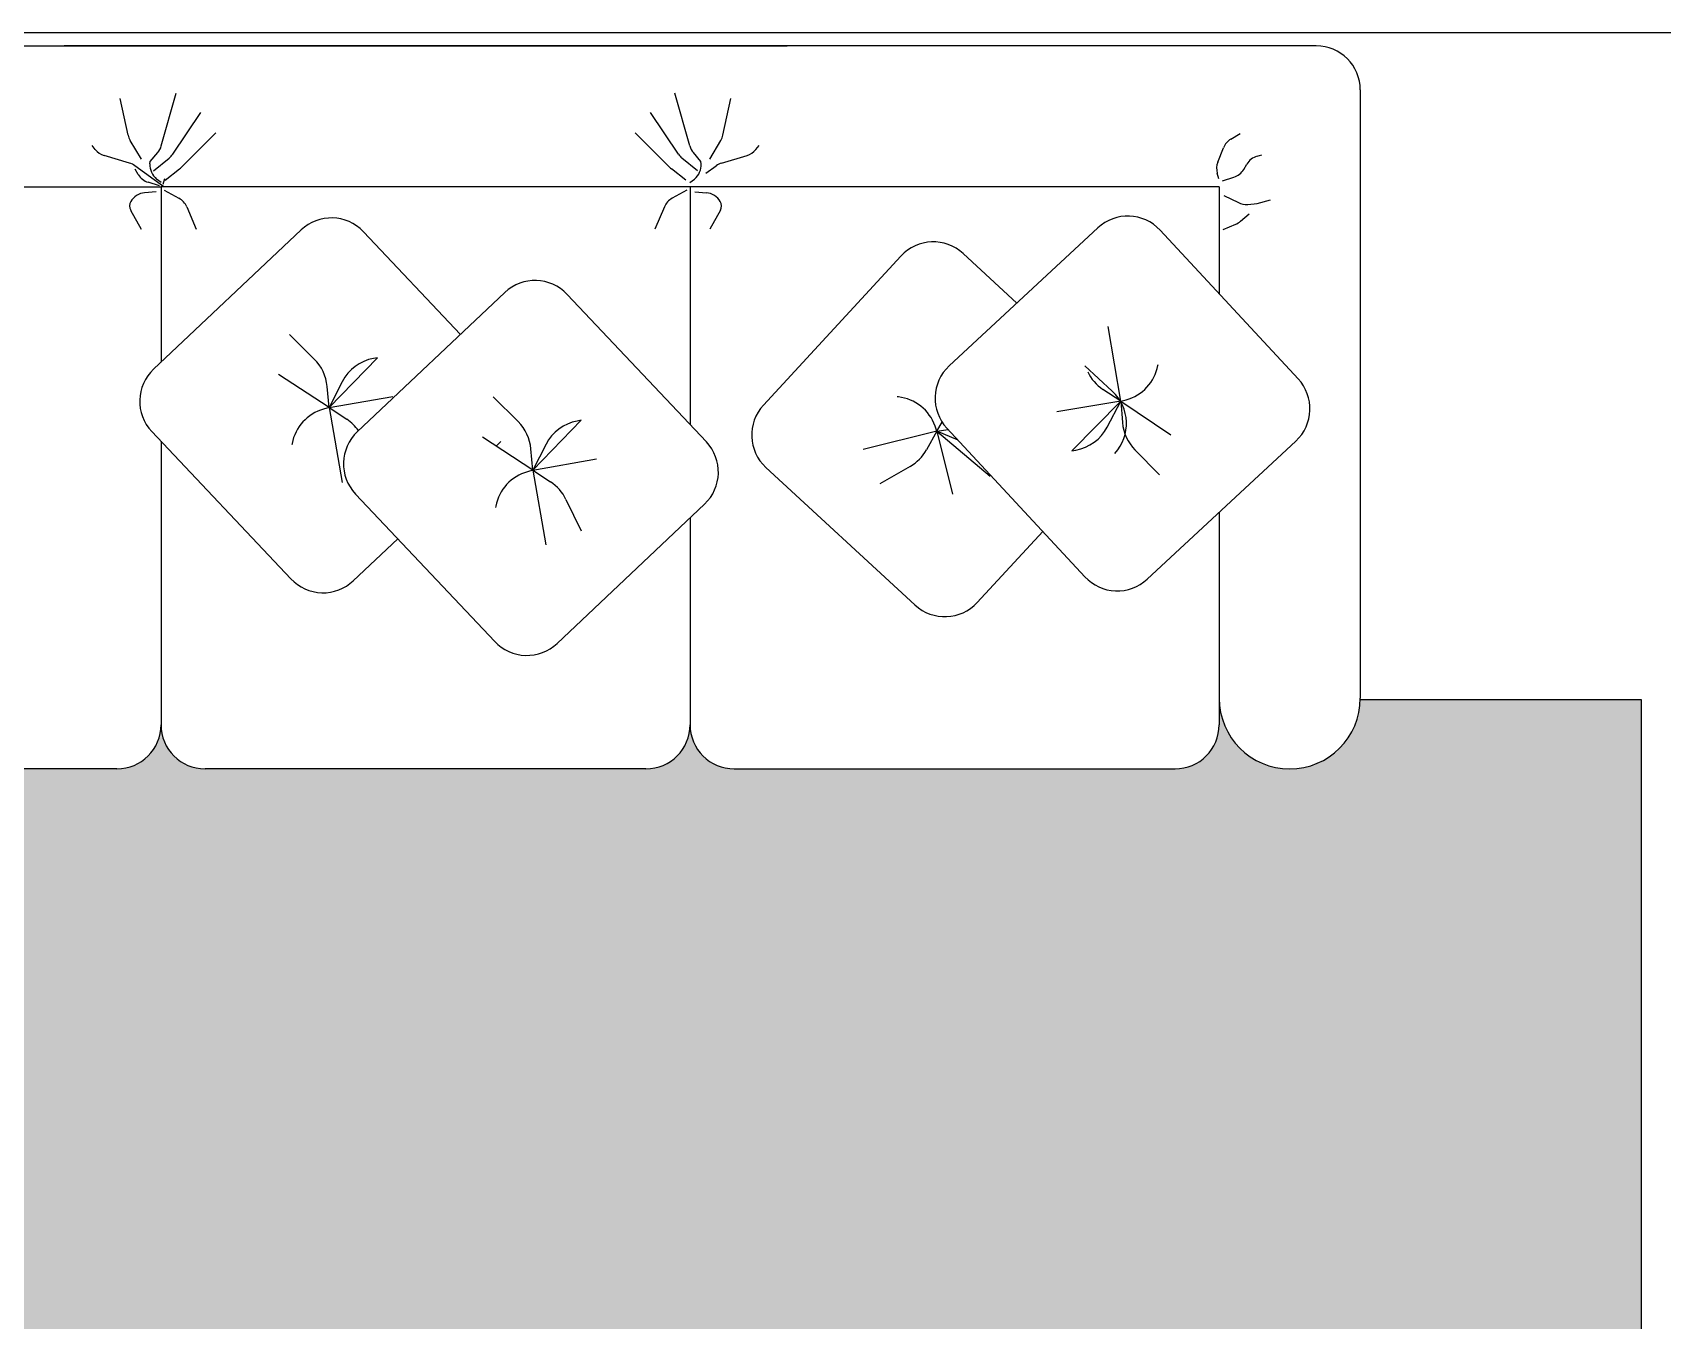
# Model space of a CAD drawing. Header units: millimetres. Extents: x 935 to 1399, y 512 to 900.
# Drawn here: x 1147.761 to 1149.535, y 857.57 to 858.972 of the extents above; entities that cross this region are included whole.
import ezdxf

# ---------------------------------------------------------------- set-up
doc = ezdxf.new("R2010")
doc.units = ezdxf.units.MM

msp = doc.modelspace()

# ---------------------------------------------------------------- hatches: boundary and pattern name
at = {"linetype": 'Continuous'}
h = msp.add_hatch(dxfattribs=at)
h.set_pattern_fill('SWAMP', color=254, scale=0.05, angle=90, style=0)
h.set_pattern_definition([(90, (1197.95015, 808.49453), (0.04330127, 0.025), [0.00625, -0.04375]), (3e-14, (1197.950148, 808.497655), (0.04330127, -0.025), [0.003125, -0.08347754]), (3e-14, (1197.950148, 808.498436), (0.04330127, -0.025), [0.0025, -0.08410254]), (3e-14, (1197.950148, 808.496873), (0.04330127, -0.025), [0.0025, -0.08410254]), (30, (1197.95015, 808.499217), (0.04330127, -0.025), [0.002, -0.048]), (330, (1197.95015, 808.49609), (2e-11, -0.05), [0.002, -0.048])])
h.paths.add_polyline_path([(1149.05288, 858.21827), (1149.05288, 858.24707, 0.9926943), (1149.20647, 858.24594), (1149.51215, 858.24594), (1149.51215, 856.30747), (1146.9243, 856.30747, 0.0019246), (1146.92221, 856.30845), (1146.92221, 856.42404), (1147.10641, 856.42404, 1), (1147.10641, 856.58404), (1147.13641, 856.58404, 0.4142136), (1147.18641, 856.63404), (1147.18641, 857.13404, 0.4142136), (1147.13641, 857.18404, 0.4142136), (1147.18641, 857.23404), (1147.18641, 857.73404, 0.4142136), (1147.13641, 857.78404), (1147.10641, 857.78404, 1), (1147.10641, 857.94404), (1146.92221, 857.94404), (1146.92221, 858.24058, 0.023235), (1146.95016, 858.23837, -0.0099184), (1146.9496, 858.23945, 0.2707398), (1146.97539, 858.26723), (1147.17128, 858.26723), (1147.17128, 858.24707, 1), (1147.32488, 858.24707), (1147.32488, 858.21827, 0.4142136), (1147.37288, 858.17027), (1147.85288, 858.17027, 0.4142136), (1147.90088, 858.21827, 0.4142136), (1147.94888, 858.17027), (1148.42888, 858.17027, 0.4142136), (1148.47688, 858.21827, 0.4142136), (1148.52488, 858.17027), (1149.00488, 858.17027, 0.4142136)])
h = msp.add_hatch(dxfattribs=at)
h.set_pattern_fill('SWAMP', color=254, scale=0.05, angle=90, style=0)
h.set_pattern_definition([(90, (1197.95015, 808.49453), (0.04330127, 0.025), [0.00625, -0.04375]), (3e-14, (1197.950148, 808.497655), (0.04330127, -0.025), [0.003125, -0.08347754]), (3e-14, (1197.950148, 808.498436), (0.04330127, -0.025), [0.0025, -0.08410254]), (3e-14, (1197.950148, 808.496873), (0.04330127, -0.025), [0.0025, -0.08410254]), (30, (1197.95015, 808.499217), (0.04330127, -0.025), [0.002, -0.048]), (330, (1197.95015, 808.49609), (2e-11, -0.05), [0.002, -0.048])])
h.paths.add_polyline_path([(1149.05288, 858.21827), (1149.05288, 858.24707, 0.9926943), (1149.20647, 858.24594), (1149.51215, 858.24594), (1149.51215, 856.30747), (1146.9243, 856.30747, 0.0019246), (1146.92221, 856.30845), (1146.92221, 856.42404), (1147.10641, 856.42404, 1), (1147.10641, 856.58404), (1147.13641, 856.58404, 0.4142136), (1147.18641, 856.63404), (1147.18641, 857.13404, 0.4142136), (1147.13641, 857.18404, 0.4142136), (1147.18641, 857.23404), (1147.18641, 857.73404, 0.4142136), (1147.13641, 857.78404), (1147.10641, 857.78404, 1), (1147.10641, 857.94404), (1146.92221, 857.94404), (1146.92221, 858.24058, 0.023235), (1146.95016, 858.23837, -0.0099184), (1146.9496, 858.23945, 0.2707398), (1146.97539, 858.26723), (1147.17128, 858.26723), (1147.17128, 858.24707, 1), (1147.32488, 858.24707), (1147.32488, 858.21827, 0.4142136), (1147.37288, 858.17027), (1147.85288, 858.17027, 0.4142136), (1147.90088, 858.21827, 0.4142136), (1147.94888, 858.17027), (1148.42888, 858.17027, 0.4142136), (1148.47688, 858.21827, 0.4142136), (1148.52488, 858.17027), (1149.00488, 858.17027, 0.4142136)])

# ---------------------------------------------------------------- linework, layer by layer
at = {"color": 6}
msp.add_line((1146.36641, 858.97187), (1149.85391, 858.97187), dxfattribs=at)
msp.add_line((1146.36641, 858.97187), (1149.85391, 858.97187), dxfattribs=at)
at = {"color": 1}
for p, q in [((1147.21928, 858.95747), (1148.58248, 858.95747)), ((1147.21928, 858.95747), (1148.58248, 858.95747)), ((1149.15848, 858.95747), (1147.79528, 858.95747)), ((1149.15848, 858.95747), (1147.79528, 858.95747)), ((1147.86507, 858.86026), (1147.85657, 858.90026)), ((1147.86507, 858.86026), (1147.85657, 858.90026)), ((1147.90122, 858.84847), (1147.91749, 858.9059)), ((1147.90122, 858.84847), (1147.91749, 858.9059)), ((1148.47654, 858.84847), (1148.46026, 858.9059)), ((1148.47654, 858.84847), (1148.46026, 858.9059)), ((1148.51268, 858.86026), (1148.52119, 858.90026)), ((1148.51268, 858.86026), (1148.52119, 858.90026)), ((1149.20648, 858.90947), (1149.20648, 858.24707)), ((1149.20648, 858.90947), (1149.20648, 858.24707)), ((1147.9136, 858.83946), (1147.94409, 858.88479)), ((1147.9136, 858.83946), (1147.94409, 858.88479)), ((1148.46416, 858.83946), (1148.43367, 858.88479)), ((1148.46416, 858.83946), (1148.43367, 858.88479)), ((1147.82938, 858.8445), (1147.82579, 858.849)), ((1147.82938, 858.8445), (1147.82579, 858.849)), ((1147.87949, 858.83419), (1147.86739, 858.85438)), ((1147.87949, 858.83419), (1147.86739, 858.85438)), ((1147.92292, 858.82507), (1147.9606, 858.86277)), ((1147.92292, 858.82507), (1147.9606, 858.86277)), ((1148.45483, 858.82507), (1148.41716, 858.86277)), ((1148.45483, 858.82507), (1148.41716, 858.86277)), ((1148.49826, 858.83419), (1148.51037, 858.85438)), ((1148.49826, 858.83419), (1148.51037, 858.85438)), ((1148.54837, 858.8445), (1148.55197, 858.849)), ((1148.54837, 858.8445), (1148.55197, 858.849)), ((1149.05143, 858.83097), (1149.05766, 858.84654)), ((1149.05143, 858.83097), (1149.05766, 858.84654)), ((1149.0655, 858.85581), (1149.07585, 858.86212)), ((1149.0655, 858.85581), (1149.07585, 858.86212)), ((1147.86664, 858.82977), (1147.83886, 858.8381)), ((1147.86664, 858.82977), (1147.83886, 858.8381)), ((1147.88887, 858.82888), (1147.88906, 858.83157)), ((1147.88887, 858.82888), (1147.88906, 858.83157)), ((1147.88906, 858.83157), (1147.89733, 858.84121)), ((1147.88906, 858.83157), (1147.89733, 858.84121)), ((1147.89273, 858.82147), (1147.90975, 858.83526)), ((1147.89273, 858.82147), (1147.90975, 858.83526)), ((1148.48502, 858.82147), (1148.468, 858.83526)), ((1148.48502, 858.82147), (1148.468, 858.83526)), ((1148.48869, 858.83157), (1148.48043, 858.84121)), ((1148.48869, 858.83157), (1148.48043, 858.84121)), ((1148.48888, 858.82888), (1148.48869, 858.83157)), ((1148.48888, 858.82888), (1148.48869, 858.83157)), ((1148.51112, 858.82977), (1148.5389, 858.8381)), ((1148.51112, 858.82977), (1148.5389, 858.8381)), ((1149.07956, 858.82296), (1149.08292, 858.82863)), ((1149.07956, 858.82296), (1149.08292, 858.82863)), ((1149.0943, 858.83735), (1149.09924, 858.83872)), ((1149.0943, 858.83735), (1149.09924, 858.83872)), ((1147.9038, 858.80387), (1147.87247, 858.82686)), ((1147.9038, 858.80387), (1147.87247, 858.82686)), ((1147.8761, 858.8174), (1147.87274, 858.82307)), ((1147.8761, 858.8174), (1147.87274, 858.82307)), ((1147.90099, 858.80863), (1147.89616, 858.81242)), ((1147.90099, 858.80863), (1147.89616, 858.81242)), ((1147.9032, 858.807), (1147.9049, 858.81315)), ((1147.9032, 858.807), (1147.9049, 858.81315)), ((1147.90557, 858.81138), (1147.92114, 858.82349)), ((1147.90557, 858.81138), (1147.92114, 858.82349)), ((1148.47218, 858.81138), (1148.45662, 858.82349)), ((1148.47218, 858.81138), (1148.45662, 858.82349)), ((1148.47677, 858.80863), (1148.4816, 858.81242)), ((1148.47677, 858.80863), (1148.4816, 858.81242)), ((1148.49419, 858.81872), (1148.50528, 858.82686)), ((1148.49419, 858.81872), (1148.50528, 858.82686)), ((1149.05247, 858.81257), (1149.05076, 858.81871)), ((1149.05247, 858.81257), (1149.05076, 858.81871)), ((1149.0566, 858.8105), (1149.06892, 858.81447)), ((1149.0566, 858.8105), (1149.06892, 858.81447)), ((1147.32488, 858.80387), (1147.90088, 858.80387)), ((1147.32488, 858.80387), (1147.90088, 858.80387)), ((1147.89571, 858.7984), (1147.88306, 858.79742)), ((1147.89571, 858.7984), (1147.88306, 858.79742)), ((1147.89907, 858.80494), (1147.88674, 858.8089)), ((1147.89907, 858.80494), (1147.88674, 858.8089)), ((1147.90088, 858.80387), (1147.90088, 858.6383)), ((1147.90088, 858.80387), (1147.90088, 858.61312)), ((1149.05288, 858.80387), (1147.90088, 858.80387)), ((1147.90088, 858.80387), (1147.90088, 858.6383)), ((1147.90088, 858.80387), (1147.90088, 858.61312)), ((1149.05288, 858.80387), (1147.90088, 858.80387)), ((1147.90426, 858.80023), (1147.92036, 858.79151)), ((1147.90426, 858.80023), (1147.92036, 858.79151)), ((1148.4735, 858.80023), (1148.4574, 858.79151)), ((1148.4735, 858.80023), (1148.4574, 858.79151)), ((1148.47688, 858.80387), (1148.47688, 858.54507)), ((1148.47688, 858.80387), (1148.47688, 858.54507)), ((1148.48204, 858.7984), (1148.4947, 858.79742)), ((1148.48204, 858.7984), (1148.4947, 858.79742)), ((1149.05288, 858.80387), (1149.05288, 858.68748)), ((1149.05288, 858.80387), (1149.05288, 858.68748)), ((1149.05797, 858.79467), (1149.07375, 858.78678)), ((1149.05797, 858.79467), (1149.07375, 858.78678)), ((1147.86785, 858.77847), (1147.87921, 858.75802)), ((1147.86785, 858.77847), (1147.87921, 858.75802)), ((1147.92889, 858.78212), (1147.9391, 858.75802)), ((1147.92889, 858.78212), (1147.9391, 858.75802)), ((1148.44887, 858.78212), (1148.43865, 858.75802)), ((1148.44887, 858.78212), (1148.43865, 858.75802)), ((1148.5099, 858.77847), (1148.49855, 858.75802)), ((1148.5099, 858.77847), (1148.49855, 858.75802)), ((1149.08401, 858.78482), (1149.09442, 858.78573)), ((1149.08401, 858.78482), (1149.09442, 858.78573)), ((1149.09442, 858.78573), (1149.10887, 858.78986)), ((1149.09442, 858.78573), (1149.10887, 858.78986)), ((1148.92073, 858.75922), (1148.75895, 858.60896)), ((1148.92073, 858.75922), (1148.75895, 858.60896)), ((1149.05728, 858.75751), (1149.07086, 858.76317)), ((1149.05728, 858.75751), (1149.07086, 858.76317)), ((1149.07617, 858.76649), (1149.08548, 858.77471)), ((1149.07617, 858.76649), (1149.08548, 858.77471)), ((1148.05334, 858.75701), (1147.89276, 858.60546)), ((1148.05334, 858.75701), (1147.89276, 858.60546)), ((1148.22678, 858.64318), (1148.1212, 858.75505)), ((1148.22678, 858.64318), (1148.1212, 858.75505)), ((1149.13883, 858.59494), (1148.98856, 858.75672)), ((1149.13883, 858.59494), (1148.98856, 858.75672)), ((1148.70643, 858.72853), (1148.55669, 858.56626)), ((1148.70643, 858.72853), (1148.55669, 858.56626)), ((1148.83263, 858.67739), (1148.77426, 858.73126)), ((1148.83263, 858.67739), (1148.77426, 858.73126)), ((1148.27518, 858.68886), (1148.1146, 858.5373)), ((1148.27518, 858.68886), (1148.1146, 858.5373)), ((1148.49458, 858.52632), (1148.34303, 858.68689)), ((1148.49458, 858.52632), (1148.34303, 858.68689)), ((1148.94565, 858.57054), (1148.93197, 858.652)), ((1148.94565, 858.57054), (1148.93197, 858.652)), ((1148.0678, 858.61645), (1148.04084, 858.64334)), ((1148.0678, 858.61645), (1148.04084, 858.64334)), ((1148.08378, 858.56354), (1148.13651, 858.61794)), ((1148.08378, 858.56354), (1148.13651, 858.61794)), ((1148.13651, 858.61794), (1148.13215, 858.61712)), ((1148.13651, 858.61794), (1148.13215, 858.61712)), ((1148.08378, 858.56354), (1148.02888, 858.59966)), ((1148.08378, 858.56354), (1148.02888, 858.59966)), ((1148.93653, 858.58152), (1148.90658, 858.60915)), ((1148.93653, 858.58152), (1148.90658, 858.60915)), ((1148.98616, 858.60944), (1148.9864, 858.61069)), ((1148.98616, 858.60944), (1148.9864, 858.61069)), ((1148.08378, 858.56354), (1148.08172, 858.58671)), ((1148.08378, 858.56354), (1148.08172, 858.58671)), ((1148.09825, 858.59181), (1148.08378, 858.56354)), ((1148.09825, 858.59181), (1148.08378, 858.56354)), ((1148.94565, 858.57054), (1148.92637, 858.58342)), ((1148.94565, 858.57054), (1148.92637, 858.58342)), ((1148.08378, 858.56354), (1148.07791, 858.56191)), ((1148.08378, 858.56354), (1148.07791, 858.56191)), ((1148.08378, 858.56354), (1148.15315, 858.57579)), ((1148.08378, 858.56354), (1148.15315, 858.57579)), ((1148.08378, 858.56354), (1148.09811, 858.4822)), ((1148.08378, 858.56354), (1148.10317, 858.55082)), ((1148.08378, 858.56354), (1148.09811, 858.4822)), ((1148.08378, 858.56354), (1148.10317, 858.55082)), ((1148.28964, 858.54829), (1148.26267, 858.57519)), ((1148.28964, 858.54829), (1148.26267, 858.57519)), ((1148.70372, 858.5752), (1148.70245, 858.57535)), ((1148.70372, 858.5752), (1148.70245, 858.57535)), ((1148.94565, 858.57054), (1148.87618, 858.55884)), ((1148.94565, 858.57054), (1148.87618, 858.55884)), ((1148.94565, 858.57054), (1148.89249, 858.51657)), ((1148.94565, 858.57054), (1148.89249, 858.51657)), ((1148.93096, 858.54239), (1148.94565, 858.57054)), ((1148.93096, 858.54239), (1148.94565, 858.57054)), ((1148.94565, 858.57054), (1148.95154, 858.57213)), ((1148.94565, 858.57054), (1148.95154, 858.57213)), ((1148.94565, 858.57054), (1149.00026, 858.53399)), ((1148.94565, 858.57054), (1148.94752, 858.54736)), ((1148.94565, 858.57054), (1149.00026, 858.53399)), ((1148.94565, 858.57054), (1148.94752, 858.54736)), ((1148.30561, 858.49539), (1148.35834, 858.54978)), ((1148.30561, 858.49539), (1148.35834, 858.54978)), ((1148.35834, 858.54978), (1148.35399, 858.54896)), ((1148.35834, 858.54978), (1148.35399, 858.54896)), ((1148.74562, 858.53781), (1148.75125, 858.54781)), ((1148.74562, 858.53781), (1148.75125, 858.54781)), ((1147.8908, 858.53761), (1148.04235, 858.37703)), ((1147.8908, 858.53761), (1148.04235, 858.37703)), ((1147.90088, 858.52693), (1147.90088, 858.21827)), ((1147.90088, 858.52693), (1147.90088, 858.21827)), ((1148.30561, 858.49539), (1148.25071, 858.5315)), ((1148.30561, 858.49539), (1148.25071, 858.5315)), ((1148.74562, 858.53781), (1148.66546, 858.51789)), ((1148.74562, 858.53781), (1148.66546, 858.51789)), ((1148.74562, 858.53781), (1148.73427, 858.51759)), ((1148.74562, 858.53781), (1148.73427, 858.51759)), ((1148.74562, 858.53781), (1148.74358, 858.54355)), ((1148.74562, 858.53781), (1148.74358, 858.54355)), ((1148.74562, 858.53781), (1148.75773, 858.53973)), ((1148.74562, 858.53781), (1148.75773, 858.53973)), ((1148.74562, 858.53781), (1148.76263, 858.46944)), ((1148.74562, 858.53781), (1148.80352, 858.48896)), ((1148.76868, 858.52795), (1148.74562, 858.53781)), ((1148.74562, 858.53781), (1148.76263, 858.46944)), ((1148.74562, 858.53781), (1148.80352, 858.48896)), ((1148.76868, 858.52795), (1148.74562, 858.53781)), ((1148.75644, 858.54112), (1148.90671, 858.37934)), ((1148.75644, 858.54112), (1148.90671, 858.37934)), ((1148.97454, 858.37684), (1149.13633, 858.5271)), ((1148.97454, 858.37684), (1149.13633, 858.5271)), ((1148.04358, 858.52432), (1148.04335, 858.52307)), ((1148.04358, 858.52432), (1148.04335, 858.52307)), ((1148.26559, 858.52172), (1148.27078, 858.52662)), ((1148.26559, 858.52172), (1148.27078, 858.52662)), ((1148.30561, 858.49539), (1148.30356, 858.51855)), ((1148.30561, 858.49539), (1148.30356, 858.51855)), ((1148.32008, 858.52365), (1148.30561, 858.49539)), ((1148.32008, 858.52365), (1148.30561, 858.49539)), ((1148.89249, 858.51657), (1148.89685, 858.51735)), ((1148.89249, 858.51657), (1148.89685, 858.51735)), ((1148.9612, 858.51751), (1148.98796, 858.4904)), ((1148.9612, 858.51751), (1148.98796, 858.4904)), ((1148.30561, 858.49539), (1148.29974, 858.49375)), ((1148.30561, 858.49539), (1148.29974, 858.49375)), ((1148.30561, 858.49539), (1148.37499, 858.50764)), ((1148.30561, 858.49539), (1148.37499, 858.50764)), ((1148.30561, 858.49539), (1148.325, 858.48266)), ((1148.30561, 858.49539), (1148.31995, 858.41404)), ((1148.30561, 858.49539), (1148.325, 858.48266)), ((1148.30561, 858.49539), (1148.31995, 858.41404)), ((1148.55942, 858.49843), (1148.72169, 858.3487)), ((1148.55942, 858.49843), (1148.72169, 858.3487)), ((1148.71646, 858.49955), (1148.68361, 858.48053)), ((1148.71646, 858.49955), (1148.68361, 858.48053)), ((1148.80352, 858.48896), (1148.80299, 858.491)), ((1148.80352, 858.48896), (1148.80299, 858.491)), ((1148.11264, 858.46945), (1148.26419, 858.30887)), ((1148.11264, 858.46945), (1148.26419, 858.30887)), ((1148.26541, 858.45616), (1148.26518, 858.45491)), ((1148.26541, 858.45616), (1148.26518, 858.45491)), ((1148.33204, 858.30691), (1148.49262, 858.45846)), ((1148.33204, 858.30691), (1148.49262, 858.45846)), ((1148.34177, 858.46366), (1148.35847, 858.42957)), ((1148.34177, 858.46366), (1148.35847, 858.42957)), ((1147.90088, 858.45409), (1147.90088, 858.21827)), ((1147.90088, 858.45409), (1147.90088, 858.21827)), ((1148.47688, 858.44361), (1148.47688, 858.21827)), ((1148.47688, 858.44361), (1148.47688, 858.21827)), ((1149.05288, 858.44959), (1149.05288, 858.21827)), ((1149.05288, 858.44959), (1149.05288, 858.21827)), ((1148.11021, 858.37507), (1148.1586, 858.42075)), ((1148.11021, 858.37507), (1148.1586, 858.42075)), ((1148.78952, 858.35142), (1148.86084, 858.42872)), ((1148.78952, 858.35142), (1148.86084, 858.42872)), ((1147.85288, 858.17027), (1147.37288, 858.17027)), ((1147.85288, 858.17027), (1147.37288, 858.17027)), ((1148.42888, 858.17027), (1147.94888, 858.17027)), ((1148.42888, 858.17027), (1147.94888, 858.17027)), ((1148.52488, 858.17027), (1149.00488, 858.17027)), ((1148.52488, 858.17027), (1149.00488, 858.17027))]:
    msp.add_line(p, q, dxfattribs=at)
msp.add_lwpolyline([(1149.20648, 858.24594), (1149.51215, 858.24594), (1149.51215, 856.30747), (1146.92221, 856.30747)], dxfattribs=at)
msp.add_lwpolyline([(1149.20648, 858.24594), (1149.51215, 858.24594), (1149.51215, 856.30747), (1146.92221, 856.30747)], dxfattribs=at)
for centre, radius, start, end in [((1149.15848, 858.90947), 0.048, 0, 90), ((1149.15848, 858.90947), 0.048, 0, 90), ((1147.88385, 858.86426), 0.0192, 192.00402, 210.94759), ((1147.88385, 858.86426), 0.0192, 192.00402, 210.94759), ((1147.88275, 858.8537), 0.0192, 319.41659, 344.17726), ((1147.88275, 858.8537), 0.0192, 319.41659, 344.17726), ((1148.49501, 858.8537), 0.0192, 195.82274, 220.58341), ((1148.49501, 858.8537), 0.0192, 195.82274, 220.58341), ((1148.4939, 858.86426), 0.0192, 329.05241, 347.99598), ((1148.4939, 858.86426), 0.0192, 329.05241, 347.99598), ((1149.07549, 858.83942), 0.0192, 121.34479, 158.2111), ((1149.07549, 858.83942), 0.0192, 121.34479, 158.2111), ((1147.84438, 858.85649), 0.0192, 218.64231, 253.29051), ((1147.84438, 858.85649), 0.0192, 218.64231, 253.29051), ((1147.86112, 858.81138), 0.0192, 53.72911, 73.29051), ((1147.86112, 858.81138), 0.0192, 53.72911, 73.29051), ((1147.90802, 858.82752), 0.0192, 175.91725, 231.82487), ((1147.90802, 858.82752), 0.0192, 175.91725, 231.82487), ((1147.89767, 858.85018), 0.0192, 309.00882, 326.07332), ((1147.89767, 858.85018), 0.0192, 309.00882, 326.07332), ((1147.89767, 858.85018), 0.0192, 309.00882, 326.07332), ((1147.89767, 858.85018), 0.0192, 309.00882, 326.07332), ((1148.48009, 858.85018), 0.0192, 213.92668, 230.99118), ((1148.48009, 858.85018), 0.0192, 213.92668, 230.99118), ((1148.48009, 858.85018), 0.0192, 213.92668, 230.99118), ((1148.48009, 858.85018), 0.0192, 213.92668, 230.99118), ((1148.46973, 858.82752), 0.0192, 308.17513, 4.08275), ((1148.46973, 858.82752), 0.0192, 308.17513, 4.08275), ((1148.51664, 858.81138), 0.0192, 106.70949, 126.27089), ((1148.51664, 858.81138), 0.0192, 106.70949, 126.27089), ((1148.53338, 858.85649), 0.0192, 286.70949, 321.35769), ((1148.53338, 858.85649), 0.0192, 286.70949, 321.35769), ((1149.06926, 858.82385), 0.0192, 158.2111, 195.51473), ((1149.06926, 858.82385), 0.0192, 158.2111, 195.51473), ((1149.09944, 858.81885), 0.0192, 105.53379, 149.36544), ((1149.09944, 858.81885), 0.0192, 105.53379, 149.36544), ((1147.89262, 858.82718), 0.0192, 210.63456, 252.17076), ((1147.89262, 858.82718), 0.0192, 210.63456, 252.17076), ((1147.90934, 858.83864), 0.0192, 307.89269, 315.01825), ((1147.90934, 858.83864), 0.0192, 307.89269, 315.01825), ((1148.46841, 858.83864), 0.0192, 224.98175, 232.10731), ((1148.46841, 858.83864), 0.0192, 224.98175, 232.10731), ((1149.06304, 858.83275), 0.0192, 287.82924, 329.36544), ((1149.06304, 858.83275), 0.0192, 287.82924, 329.36544), ((1147.88453, 858.77828), 0.0192, 94.40124, 149.64305), ((1147.88453, 858.77828), 0.0192, 94.40124, 149.64305), ((1148.49323, 858.77828), 0.0192, 30.35695, 85.59876), ((1148.49323, 858.77828), 0.0192, 30.35695, 85.59876), ((1147.87625, 858.78313), 0.0096, 149.64305, 209.03916), ((1147.87625, 858.78313), 0.0096, 149.64305, 209.03916), ((1147.91121, 858.77463), 0.0192, 22.97574, 61.54158), ((1147.91121, 858.77463), 0.0192, 22.97574, 61.54158), ((1148.46655, 858.77463), 0.0192, 118.45842, 157.02426), ((1148.46655, 858.77463), 0.0192, 118.45842, 157.02426), ((1148.50151, 858.78313), 0.0096, 330.96084, 30.35695), ((1148.50151, 858.78313), 0.0096, 330.96084, 30.35695), ((1149.08234, 858.80395), 0.0192, 243.42022, 274.97287), ((1149.08234, 858.80395), 0.0192, 243.42022, 274.97287), ((1148.08629, 858.7221), 0.048, 43.34338, 133.34338), ((1148.08629, 858.7221), 0.048, 43.34338, 133.34338), ((1148.95339, 858.72405), 0.048, 42.88652, 132.88652), ((1148.95339, 858.72405), 0.048, 42.88652, 132.88652), ((1149.06347, 858.78089), 0.0192, 292.63276, 311.44203), ((1149.06347, 858.78089), 0.0192, 292.63276, 311.44203), ((1148.7417, 858.69598), 0.048, 47.30145, 137.30145), ((1148.7417, 858.69598), 0.048, 47.30145, 137.30145), ((1148.30812, 858.65395), 0.048, 43.34338, 133.34338), ((1148.30812, 858.65395), 0.048, 43.34338, 133.34338), ((1148.03391, 858.58246), 0.048, 5.07111, 45.07802), ((1148.03391, 858.58246), 0.048, 5.07111, 45.07802), ((1148.14098, 858.56994), 0.048, 100.59144, 152.89174), ((1148.14098, 858.56994), 0.048, 100.59144, 152.89174), ((1147.92571, 858.57055), 0.048, 133.34338, 223.34338), ((1147.92571, 858.57055), 0.048, 133.34338, 223.34338), ((1148.79161, 858.57379), 0.048, 132.88652, 222.88652), ((1148.79161, 858.57379), 0.048, 132.88652, 222.88652), ((1148.95302, 858.62334), 0.048, 205.65535, 236.27083), ((1148.95302, 858.62334), 0.048, 205.65535, 236.27083), ((1148.93902, 858.61847), 0.048, 285.1129, 349.1578), ((1148.93902, 858.61847), 0.048, 285.1129, 349.1578), ((1148.90398, 858.54625), 0.048, 317.30145, 47.30145), ((1148.90398, 858.54625), 0.048, 317.30145, 47.30145), ((1149.10366, 858.56227), 0.048, 312.88652, 42.88652), ((1149.10366, 858.56227), 0.048, 312.88652, 42.88652), ((1148.59197, 858.53371), 0.048, 137.30145, 227.30145), ((1148.59197, 858.53371), 0.048, 137.30145, 227.30145), ((1148.69834, 858.52751), 0.048, 19.52782, 83.57272), ((1148.69834, 858.52751), 0.048, 19.52782, 83.57272), ((1148.09079, 858.51567), 0.048, 105.56975, 169.61465), ((1148.09079, 858.51567), 0.048, 105.56975, 169.61465), ((1148.07683, 858.51069), 0.048, 35.4815, 56.72768), ((1148.07683, 858.51069), 0.048, 35.4815, 56.72768), ((1148.25574, 858.51431), 0.048, 5.07111, 45.07802), ((1148.25574, 858.51431), 0.048, 5.07111, 45.07802), ((1148.36281, 858.50178), 0.048, 100.59144, 152.89174), ((1148.36281, 858.50178), 0.048, 100.59144, 152.89174), ((1148.99537, 858.55123), 0.048, 184.61426, 224.62116), ((1148.99537, 858.55123), 0.048, 184.61426, 224.62116), ((1148.14754, 858.5024), 0.048, 133.34338, 223.34338), ((1148.14754, 858.5024), 0.048, 133.34338, 223.34338), ((1148.8884, 858.5646), 0.048, 280.13458, 332.43488), ((1148.8884, 858.5646), 0.048, 280.13458, 332.43488), ((1148.45967, 858.49337), 0.048, 313.34338, 43.34338), ((1148.45967, 858.49337), 0.048, 313.34338, 43.34338), ((1148.69241, 858.54109), 0.048, 300.07027, 330.68575), ((1148.69241, 858.54109), 0.048, 300.07027, 330.68575), ((1148.31262, 858.44751), 0.048, 105.56975, 169.61465), ((1148.31262, 858.44751), 0.048, 105.56975, 169.61465), ((1148.29867, 858.44253), 0.048, 26.11221, 56.72768), ((1148.29867, 858.44253), 0.048, 26.11221, 56.72768), ((1148.07726, 858.40998), 0.048, 223.34338, 313.34338), ((1148.07726, 858.40998), 0.048, 223.34338, 313.34338), ((1148.94188, 858.41201), 0.048, 222.88652, 312.88652), ((1148.94188, 858.41201), 0.048, 222.88652, 312.88652), ((1148.75424, 858.38397), 0.048, 227.30145, 317.30145), ((1148.75424, 858.38397), 0.048, 227.30145, 317.30145), ((1148.29909, 858.34182), 0.048, 223.34338, 313.34338), ((1148.29909, 858.34182), 0.048, 223.34338, 313.34338), ((1149.12968, 858.24707), 0.0768, 180, 0), ((1149.12968, 858.24707), 0.0768, 180, 0), ((1147.85288, 858.21827), 0.048, 270, 0), ((1147.85288, 858.21827), 0.048, 270, 0), ((1147.94888, 858.21827), 0.048, 180, 270), ((1147.94888, 858.21827), 0.048, 180, 270), ((1148.42888, 858.21827), 0.048, 270, 0), ((1148.42888, 858.21827), 0.048, 270, 0), ((1148.52488, 858.21827), 0.048, 180, 270), ((1148.52488, 858.21827), 0.048, 180, 270), ((1149.00488, 858.21827), 0.048, 270, 0), ((1149.00488, 858.21827), 0.048, 270, 0)]:
    msp.add_arc(centre, radius, start, end, dxfattribs=at)

doc.saveas('drawing.dxf')
